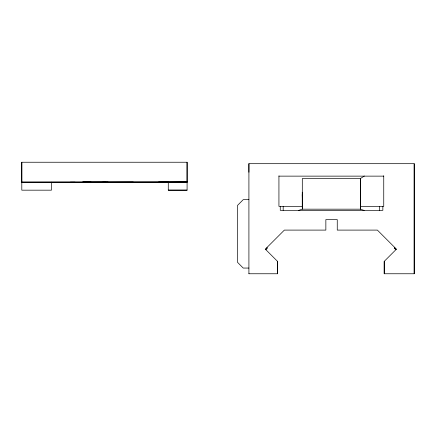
<?xml version="1.0" encoding="UTF-8"?>
<svg xmlns="http://www.w3.org/2000/svg" width="436" height="436" viewBox="0 0 436 436"><rect width="100%" height="100%" fill="white"/><g stroke="black" fill="none" stroke-linecap="round" stroke-linejoin="round"><path stroke-width="0.65" d="M21.8 162.241L21.8 182.194L187.088 182.166L187.088 162.241L21.8 162.241L21.8 190.172L51.437 190.172L51.437 182.188M248.912 172.236L248.912 163.685L414.2 163.685L414.2 273.759L384.22 273.759L384.22 261.366L396.433 249.152L377.38 230.099L337.257 230.099L337.257 219.613L325.856 219.613L325.856 230.104L284.365 230.099L265.311 249.152L277.525 261.371L277.525 273.759L248.912 273.759M384.22 273.759L384.22 261.371M302.295 197.541L302.295 194.216L302.301 209.171L298.48 210.446M265.6 249.441L266.407 248.634M265.856 249.697L267.464 248.084L266.925 247.539M395.893 249.697L394.28 248.084L394.531 247.828L396.144 249.441M394.28 248.084L394.82 247.539M364.365 176.013L360.376 178.547L302.306 178.558L302.301 206.342L278.931 206.342L278.931 175.871M82.371 182.177L187.088 182.03L158.399 182.194L168.28 182.177L168.28 190.156L187.088 190.156L187.088 162.241M90.634 182.188L91.195 182.183M108.074 182.106L82.627 182.183L90.274 182.177L87.358 182.177M133.258 182.085L102.809 182.155M278.931 176.133L383.745 176.133M187.088 182.03L21.8 182.194L89.347 182.177M70.43 182.188L75.068 182.188M168.28 190.145L187.088 190.145M248.912 199.666L243.212 199.666L237.516 205.416L237.516 262.309L243.212 268.058L248.912 268.058M360.376 206.342L383.745 206.342L383.745 175.746M105.659 182.188L83.222 182.161M364.196 210.446L360.376 209.171L302.301 209.171L302.301 192.183L302.295 195.971M302.295 195.53L302.301 196.407M414.2 163.685L414.2 273.759M382.852 206.342L382.852 210.332L280.261 210.332L280.261 206.342M379.494 206.342L379.494 210.332M283.182 206.342L283.182 210.332M277.525 261.366L277.525 273.759M248.912 163.685L248.912 273.759M360.376 178.547L360.376 209.171L360.365 178.547"/></g></svg>
